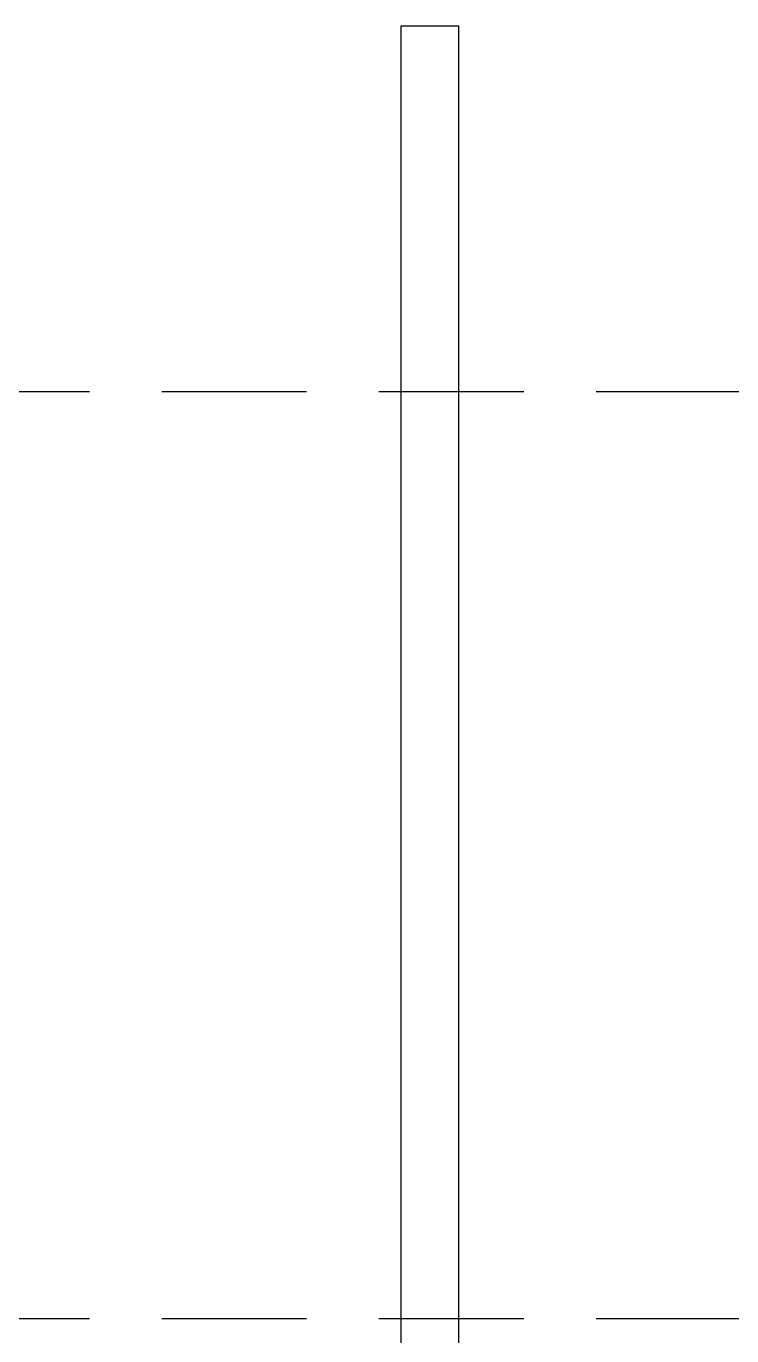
# Model space of a CAD drawing. Header units: millimetres. Extents: x -29311 to -3405, y 28913 to 42880.
# Drawn here: x -26297.7 to -26236.8, y 40281.3 to 40394.3 of the extents above; entities that cross this region are included whole.
import ezdxf

# ---------------------------------------------------------------- set-up
doc = ezdxf.new("R2010")
doc.units = ezdxf.units.MM
doc.linetypes.add('HIDDEN', pattern=[0.375, 0.25, -0.125])
for name, color, linetype in [('A-BA-HIDDEN', 136, 'HIDDEN'), ('A-MERDIVEN', 125, 'Continuous'), ('Duvar-200 cm', 7, 'Continuous')]:
    doc.layers.add(name, color=color, linetype=linetype)
doc.layers.add('tarama-betonarme', color=252, linetype='Continuous', lineweight=13)

# ---------------------------------------------------------------- blocks, each defined once
blk = doc.blocks.new('2. bodrum kat kirişileri')
at = {"layer": 'A-BA-HIDDEN', "ltscale": 50}
for points in [[(226.63, -22029.94), (976.63, -22029.94)], [(226.63, -22109.94), (976.63, -22109.94)]]:
    blk.add_lwpolyline(points, dxfattribs=at)

msp = doc.modelspace()

# ---------------------------------------------------------------- hatches: boundary and pattern name
at = {"layer": 'tarama-betonarme'}
h = msp.add_hatch(dxfattribs=at)
h.set_pattern_fill('ANSI35', color=256, scale=25, style=0)
h.set_pattern_definition([(45, (-75202.6075, 54657.0166), (-4.4194174, 4.4194174), []), (45, (-75198.188, 54657.0166), (-4.4194174, 4.4194174), [7.8125, -1.5625, 0, -1.5625])])
edge = h.paths.add_edge_path()
edge.add_line((-26717.28, 40362.77), (-26717.28, 40282.77))
edge.add_line((-26717.28, 40282.77), (-26797.28, 40282.77))
edge.add_line((-26797.28, 40282.77), (-26797.28, 40362.77))
h.paths.add_polyline_path([(-25967.28, 40362.77), (-25887.28, 40362.77), (-25887.28, 40282.77), (-25967.28, 40282.77)])

# ---------------------------------------------------------------- linework, layer by layer
at = {"layer": 'Duvar-200 cm'}
msp.add_lwpolyline([(-26260.38, 40394.27), (-26265.38, 40394.27), (-26265.38, 39907.77), (-26260.38, 39907.77)], close=True, dxfattribs=at)

# ---------------------------------------------------------------- block references
at = {"layer": 'A-MERDIVEN'}
msp.add_blockref('2. bodrum kat kirişileri', (-26943.91, 62392.7), dxfattribs=at)

doc.saveas('drawing.dxf')
